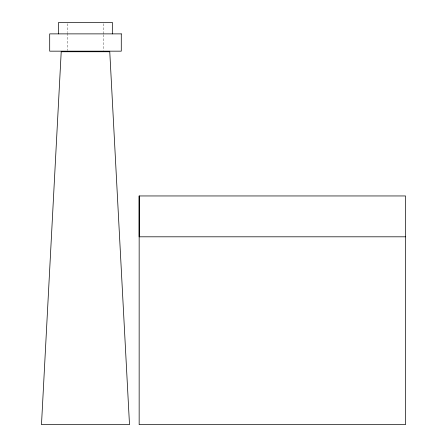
<?xml version="1.0" encoding="UTF-8"?>
<svg xmlns="http://www.w3.org/2000/svg" width="447" height="447" viewBox="0 0 447 447"><rect width="100%" height="100%" fill="white"/><g stroke="black" fill="none" stroke-linecap="round" stroke-linejoin="round"><path stroke-width="0.34" stroke-dasharray="2.23 1.68" d="M103.374 23.725L103.374 34.011M103.374 34.698L103.374 50.477M67.603 23.725L67.603 32.642M67.603 33.324L67.603 50.477"/><path stroke-width="0.67" d="M139.162 195.954L139.157 424.65L405.518 424.65L405.513 195.954L139.162 195.954L139.157 236.809L405.513 236.809M112.326 33.877L112.326 22.35L58.652 22.35L58.652 33.877M61.211 51.746L41.482 424.65L129.496 424.65L109.766 51.746L61.211 51.746M121.277 33.877L49.701 33.877L49.701 51.165L121.277 51.165L121.277 33.877"/></g></svg>
